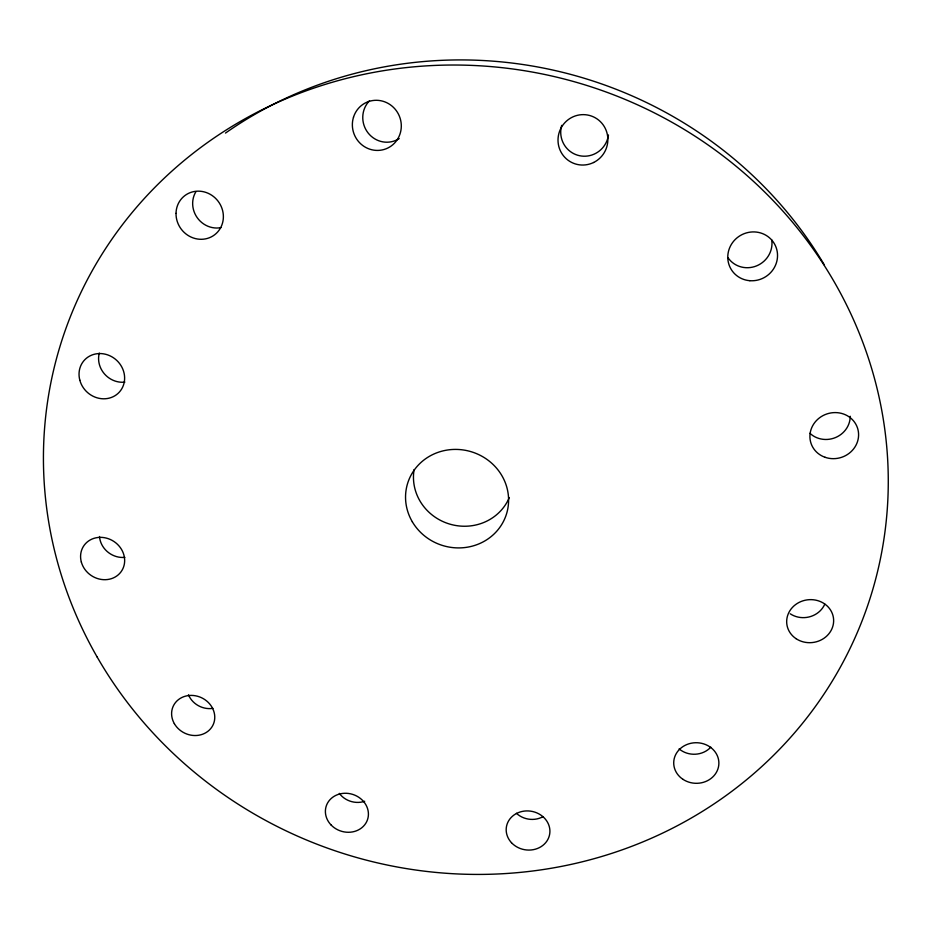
<?xml version="1.0" encoding="UTF-8"?>
<svg xmlns="http://www.w3.org/2000/svg" width="935" height="935" viewBox="0 0 935 935"><rect width="100%" height="100%" fill="white"/><g stroke="black" fill="none" stroke-linecap="round" stroke-linejoin="round"><path stroke-width="1.4" d="M543.036 816.664A21.201 18.98 9.4 0 1 516.424 813.286M225.487 133.074A409.086 389.977 16.9 0 1 824.401 265.014M509.294 497.595A49.917 47.463 16.9 0 1 449.805 524.114A49.917 47.463 16.9 0 1 414.1 469.58M364.697 801.272A21.014 18.758 17.5 0 1 339.311 793.383M212.911 708.379A21.271 19.062 25.6 0 1 188.461 694.81M124.881 557.365A21.926 19.857 34 0 1 99.496 536.503M124.858 382.123A22.826 21.026 43.1 0 1 99.297 353.103M220.987 227.626A23.702 22.335 53.7 0 1 197.156 217.586A23.702 22.335 53.7 0 1 195.847 191.827M399.21 138.567A24.252 23.457 69.2 0 1 368.109 132.969A24.252 23.457 69.2 0 1 369.5 100.77M608.463 134.967A24.345 23.936 -68.4 0 1 579.665 155.736A24.345 23.936 -68.4 0 1 561.69 125.36M771.726 239.851A24.205 23.317 -32.3 0 1 756.532 265.902A24.205 23.317 -32.3 0 1 727.944 257.628M850.219 416.25A23.585 22.136 -18.1 0 1 835.645 437.498A23.585 22.136 -18.1 0 1 809.944 433.302M824.787 604.139A22.685 20.827 -7.9 0 1 790.25 613.804M710.81 747.17A21.809 19.705 1.1 0 1 679.114 748.888M97.1 656.931A424.186 402.856 16.9 0 0 828.69 686.851A424.186 402.856 16.9 0 0 471.766 65.392A424.186 402.856 16.9 0 0 97.1 656.931M796.012 638.64A23.515 21.493 -7.3 0 0 833.471 623.306A23.515 21.493 -7.3 0 0 801.003 601.532A23.515 21.493 -7.3 0 0 796.012 638.64M412.347 521.823A51.752 49.017 16.9 0 0 501.604 524.71A51.752 49.017 16.9 0 0 457.25 449.431A51.752 49.017 16.9 0 0 412.347 521.823M749.858 280.699A25.14 24.193 -30.7 0 0 775.466 245.823A25.14 24.193 -30.7 0 0 732.631 242.492A25.14 24.193 -30.7 0 0 749.858 280.699M593.596 162.503A25.268 24.871 -67.7 0 0 597.126 118.955A25.268 24.871 -67.7 0 0 558.09 138.064A25.268 24.871 -67.7 0 0 593.596 162.503M825.032 457.273A24.485 22.908 -17.2 0 0 858.377 431.666A24.485 22.908 -17.2 0 0 819.352 417.945A24.485 22.908 -17.2 0 0 825.032 457.273M353.512 117.179A25.187 24.345 67.5 0 0 382.053 149.974A25.187 24.345 67.5 0 0 394.921 108.927A25.187 24.345 67.5 0 0 353.512 117.179M176.025 213.39A24.614 23.13 52.8 0 0 211.216 236.929A24.614 23.13 52.8 0 0 211.871 195.345A24.614 23.13 52.8 0 0 176.025 213.39M79.814 380.148A23.667 21.704 42.5 0 0 117.962 393.483A23.667 21.704 42.5 0 0 107.712 354.903A23.667 21.704 42.5 0 0 79.814 380.148M81.333 562.029A22.709 20.453 33.7 0 0 118.219 574.861A22.709 20.453 33.7 0 0 108.308 538.689A22.709 20.453 33.7 0 0 81.333 562.029M174.331 723.62A22.008 19.6 25.5 0 0 211.707 727.278A22.008 19.6 25.5 0 0 193.533 695.511A22.008 19.6 25.5 0 0 174.331 723.62M331.037 824.939A21.739 19.284 17.5 0 0 367.432 819.901A21.739 19.284 17.5 0 0 342.233 793.476A21.739 19.284 17.5 0 0 331.037 824.939M511.468 842.692A21.937 19.518 9.6 0 0 548.693 837.667A21.937 19.518 9.6 0 0 523.986 811.124A21.937 19.518 9.6 0 0 511.468 842.692M683.053 779.393A22.58 20.29 1.4 0 0 718.758 765.227A22.58 20.29 1.4 0 0 687.085 744.447A22.58 20.29 1.4 0 0 683.053 779.393"/></g></svg>
